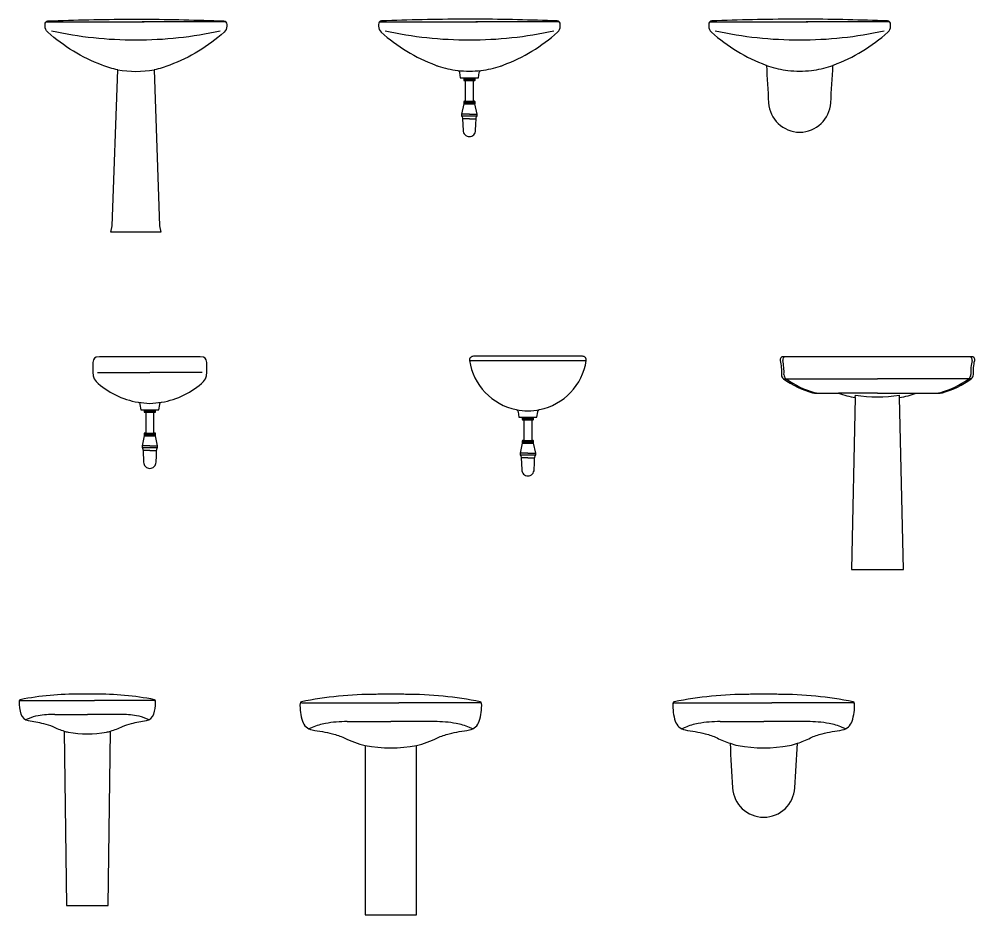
# Model space of a CAD drawing. Header units: millimetres. Extents: x 26555 to 42000, y 34815 to 42213.
# Drawn here: x 30591 to 34272, y 34815 to 38265 of the extents above; entities that cross this region are included whole.
import ezdxf

# ---------------------------------------------------------------- set-up
doc = ezdxf.new("R2010")
doc.units = ezdxf.units.MM
doc.layers.add('cad-block.com', color=250, linetype='Continuous')

# ---------------------------------------------------------------- blocks, each defined once
blk = doc.blocks.new('washbasin 49_front_cad-block.com')
at = {"color": 0}
for p, q in [((-345.5, 810), (-24.5, 810)), ((345.5, 810), (24.5, 810))]:
    blk.add_line(p, q, dxfattribs=at)
blk.add_lwpolyline([(31.5, 819.9, -0.006582), (338.6, 812.9, -0.406392), (350, 799.4), (350, 792.4, -0.231304), (339.7, 769.6, -0.0928), (130.4, 642.8, -0.065957), (70, 625), (91, 24.3), (96.2, 0), (0, 0), (-96.2, 0), (-91, 24.3), (-70, 625, -0.065957), (-130.4, 642.8, -0.0928), (-339.7, 769.6, -0.231304), (-350, 792.4), (-350, 799.4, -0.406392), (-338.6, 812.9, -0.006732), (-24.5, 820)], format="xyb", close=True, dxfattribs=at)
blk.add_lwpolyline([(-24.5, 810), (31.5, 810)], dxfattribs=at)
for centre, radius, start, end in [((-2.4, 2253.2), 1513.2, 257.687, 270.0896), ((2.4, 2253.2), 1513.2, 269.9104, 282.313), ((0, 993.9), 375.4, 259.2547, 280.7453)]:
    blk.add_arc(centre, radius, start, end, dxfattribs=at)
blk = doc.blocks.new('washbasin 50_front_cad-block.com')
at = {"color": 0}
for p, q in [((-345.5, 810), (-24.5, 810)), ((345.5, 810), (24.5, 810)), ((-22, 593.4), (22, 593.4)), ((-22, 590.5), (22, 590.5)), ((-22, 587.1), (22, 587.1)), ((-16, 583.4), (16, 583.4)), ((-22, 499.7), (22, 499.7)), ((-22, 496.3), (22, 496.3)), ((-21.5, 493.4), (21.5, 493.4)), ((-16, 503.4), (16, 503.4)), ((0, 454.4), (-30, 454.4)), ((28.8, 446.4), (-28.8, 446.4)), ((0, 454.4), (30, 454.4)), ((0, 436.4), (-23.8, 436.4)), ((0, 436.4), (23.8, 436.4))]:
    blk.add_line(p, q, dxfattribs=at)
blk.add_lwpolyline([(-24.5, 820, 0.006732), (-338.6, 812.9, 0.406392), (-350, 799.4), (-350, 792.4, 0.231304), (-339.7, 769.6, 0.0928), (-130.4, 642.8, 0.011486), (-120.2, 638.6, 0.04893), (-45.1, 622.3, -0.298809), (-37.9, 614.1), (-35, 593.4), (-22, 593.4), (-22, 585.9, 0.414214), (-19.5, 583.4), (-16, 583.4), (-16, 503.4), (-19.5, 503.4, 0.414214), (-22, 500.9), (-22, 493.4), (-21.5, 493.4), (-30, 454.4), (-30, 446.4), (-28.8, 446.4, -0.357511), (-27.8, 445.6), (-26, 436.4), (-24, 391.4, 0.414214), (0, 367.4, 0.414214), (24, 391.4), (25.1, 415.5), (26, 436.1, -0.038392), (26.1, 436.7), (27.8, 445.6, -0.357511), (28.8, 446.4), (30, 446.4), (30, 454.4), (21.5, 493.4), (22, 493.4), (22, 500.9, 0.414214), (19.5, 503.4), (16, 503.4), (16, 583.4), (19.5, 583.4, 0.414214), (22, 585.9), (22, 593.4), (35, 593.4), (37.9, 614.1, -0.298809), (45.1, 622.3, 0.04893), (120.2, 638.6, 0.011486), (130.4, 642.8, 0.0928), (339.7, 769.6, 0.231304), (350, 792.4), (350, 799.4, 0.406392), (338.6, 812.9, 0.006582), (31.5, 819.9)], format="xyb", close=True, dxfattribs=at)
blk.add_lwpolyline([(-24.5, 810), (31.5, 810)], dxfattribs=at)
for centre, radius, start, end in [((-2.4, 2253.2), 1513.2, 257.687, 270.0896), ((2.4, 2253.2), 1513.2, 269.9104, 282.313), ((0, 1013), 393.3, 263.4082, 276.5918)]:
    blk.add_arc(centre, radius, start, end, dxfattribs=at)
blk = doc.blocks.new('washbasin 51_front_cad-block.com')
at = {"color": 0}
for p, q in [((-345.5, 810), (-24.5, 810)), ((345.5, 810), (24.5, 810))]:
    blk.add_line(p, q, dxfattribs=at)
blk.add_lwpolyline([(-24.5, 820, 0.006732), (-338.6, 812.9, 0.406392), (-350, 799.4), (-350, 792.4, 0.231304), (-339.7, 769.6, 0.0928), (-130.4, 642.8, 0.002544), (-128.1, 641.8, 0.000601), (-119.8, 497.8, 0.397586), (0, 384.6, 0.397586), (119.8, 497.8, 0.000601), (128.1, 641.8, 0.002544), (130.4, 642.8, 0.0928), (339.7, 769.6, 0.231304), (350, 792.4), (350, 799.4, 0.406392), (338.6, 812.9, 0.006582), (31.5, 819.9)], format="xyb", close=True, dxfattribs=at)
blk.add_lwpolyline([(-24.5, 810), (31.5, 810)], dxfattribs=at)
for centre, radius, start, end in [((-2.4, 2253.2), 1513.2, 257.687, 270.0896), ((2.4, 2253.2), 1513.2, 269.9104, 282.313), ((-33.1, 861.7), 239.5, 246.6195, 248.6688), ((0, 1013), 393.3, 252.2033, 263.4082), ((0, 1013), 393.3, 276.5918, 287.7967), ((33.1, 861.7), 239.5, 291.3312, 293.3805), ((0, 1013), 393.3, 263.4082, 276.5918)]:
    blk.add_arc(centre, radius, start, end, dxfattribs=at)
blk = doc.blocks.new('washbasin 61_front_cad-block.com')
at = {"color": 0}
for p, q in [((-28.1, 820), (-28, 820)), ((-201.7, 759), (0, 759)), ((201.7, 759), (0, 759)), ((-22, 615.7), (22, 615.7)), ((-22, 612.8), (22, 612.8)), ((-22, 609.4), (22, 609.4)), ((-16, 605.7), (16, 605.7)), ((-22, 522), (22, 522)), ((-22, 518.6), (22, 518.6)), ((-21.5, 515.7), (21.5, 515.7)), ((-16, 525.7), (16, 525.7)), ((0, 476.7), (-30, 476.7)), ((28.8, 468.7), (-28.8, 468.7)), ((0, 458.8), (-23.8, 458.8)), ((0, 476.7), (30, 476.7)), ((0, 458.8), (23.8, 458.8))]:
    blk.add_line(p, q, dxfattribs=at)
blk.add_lwpolyline([(-194.2, 820), (-206.5, 818), (-212.8, 814.4), (-216.6, 808), (-220, 797.9), (-220, 760.1), (-218.1, 746.6), (-213.9, 734.9), (-207.3, 724.7, 0.151582), (-45.1, 644.7, -0.298809), (-37.9, 636.4), (-35, 615.7), (-22, 615.7), (-22, 608.2, 0.414214), (-19.5, 605.7), (-16, 605.7), (-16, 525.7), (-19.5, 525.7, 0.414214), (-22, 523.2), (-22, 515.7), (-21.5, 515.7), (-30, 476.7), (-30, 468.7), (-28.8, 468.7, -0.357511), (-27.8, 467.9), (-26, 458.7), (-24, 413.7, 0.414214), (0, 389.7, 0.414214), (24, 413.7), (25.1, 437.8), (26, 458.4, -0.038392), (26.1, 459), (27.8, 467.9, -0.357511), (28.8, 468.7), (30, 468.7), (30, 476.7), (21.5, 515.7), (22, 515.7), (22, 523.2, 0.414214), (19.5, 525.7), (16, 525.7), (16, 605.7), (19.5, 605.7, 0.414214), (22, 608.2), (22, 615.7), (35, 615.7), (37.9, 636.4, -0.298809), (45.1, 644.7, 0.151582), (207.3, 724.7), (213.9, 734.9), (218.1, 746.6), (220, 760.1), (220, 797.9), (216.6, 808), (212.8, 814.4), (206.5, 818), (194.2, 820), (28, 820), (-28, 820)], format="xyb", close=True, dxfattribs=at)
for centre, start, end in [((253.6, 3323.1), 263.6361, 264.6009), ((-253.6, 3323.1), 275.3991, 276.3639)]:
    blk.add_arc(centre, 2695.1, start, end, dxfattribs=at)
blk = doc.blocks.new('washbasin 62_front_cad-block.com')
at = {"color": 0}
for p, q in [((-28.1, 820), (-28, 820)), ((-225, 803.4), (225, 803.4)), ((-22, 585.7), (22, 585.7)), ((-22, 582.8), (22, 582.8)), ((-22, 579.4), (22, 579.4)), ((-16, 575.7), (16, 575.7)), ((-22, 492), (22, 492)), ((-22, 488.6), (22, 488.6)), ((-21.5, 485.7), (21.5, 485.7)), ((-16, 495.7), (16, 495.7)), ((0, 446.7), (-30, 446.7)), ((0, 446.7), (30, 446.7)), ((28.8, 438.7), (-28.8, 438.7)), ((0, 428.8), (-23.8, 428.8)), ((0, 428.8), (23.8, 428.8))]:
    blk.add_line(p, q, dxfattribs=at)
blk.add_lwpolyline([(-210.1, 820, 0.44641), (-225, 803.4, 0.313324), (-45.1, 614.7, -0.298809), (-37.9, 606.4), (-35, 585.7), (-22, 585.7), (-22, 578.2, 0.414214), (-19.5, 575.7), (-16, 575.7), (-16, 495.7), (-19.5, 495.7, 0.414214), (-22, 493.2), (-22, 485.7), (-21.5, 485.7), (-30, 446.7), (-30, 438.7), (-28.8, 438.7, -0.357511), (-27.8, 437.9), (-26, 428.7), (-24, 383.7, 0.414214), (0, 359.7, 0.414214), (24, 383.7), (25.1, 407.8), (26, 428.4, -0.038392), (26.1, 429), (27.8, 437.9, -0.357511), (28.8, 438.7), (30, 438.7), (30, 446.7), (21.5, 485.7), (22, 485.7), (22, 493.2, 0.414214), (19.5, 495.7), (16, 495.7), (16, 575.7), (19.5, 575.7, 0.414214), (22, 578.2), (22, 585.7), (35, 585.7), (37.9, 606.4, -0.298809), (45.1, 614.7, 0.313324), (225, 803.4, 0.44641), (210.1, 820), (28, 820), (-28, 820)], format="xyb", close=True, dxfattribs=at)
for centre, start, end in [((0.7, 838.4), 258.4176, 269.8194), ((-0.7, 838.4), 270.1806, 281.5824)]:
    blk.add_arc(centre, 228.4, start, end, dxfattribs=at)
blk = doc.blocks.new('washbasin 63_front_cad-block.com')
at = {"color": 0}
for p, q in [((-361.6, 734.5), (0, 734.5)), ((361.6, 734.5), (0, 734.5)), ((0, 679), (-150, 679)), ((-85.2, 662.6), (-85, 672)), ((0, 679), (150, 679)), ((85.2, 662.6), (85, 672))]:
    blk.add_line(p, q, dxfattribs=at)
blk.add_lwpolyline([(100, 0), (85.2, 662.6, 0.034796), (150, 679), (234.3, 679, 0.067397), (250.2, 681.2, 0.088898), (361.6, 734.5, 0.253982), (369.9, 751.7, -0.067673), (374.7, 805.3, 0.48105), (363, 820), (28, 820), (-28, 820), (-363, 820, 0.48105), (-374.7, 805.3, -0.067673), (-369.9, 751.7, 0.253982), (-361.6, 734.5, 0.088898), (-250.2, 681.2, 0.067397), (-234.3, 679), (-150, 679, 0.034796), (-85.2, 662.6), (-100, 0)], format="xyb", close=True, dxfattribs=at)
for centre, radius, start, end in [((-353, 808), 12, 90, 192.7595), ((353, 808), 12, 347.2405, 90), ((-559.7, 760.8), 200, 357.3828, 12.8687), ((559.7, 760.8), 200, 167.1313, 182.6172), ((-339.9, 750.7), 20, 177.2535, 234.2566), ((339.9, 750.7), 20, 305.7434, 2.7465), ((-147.1, 1018.6), 350, 234.2566, 254.577), ((147.1, 1018.6), 350, 285.423, 305.7434), ((-224.3, 739), 60, 254.577, 270), ((0, 1184.6), 519.6, 260.5843, 279.4157), ((224.3, 739), 60, 270, 285.423)]:
    blk.add_arc(centre, radius, start, end, dxfattribs=at)
blk = doc.blocks.new('washbasin 73_front_cad-block.com')
at = {"color": 0}
for p, q in [((-257.5, 789.8), (-28, 789.8)), ((-28, 789.8), (28, 789.8)), ((257.5, 789.8), (28, 789.8)), ((-124.8, 736.2), (0, 736.2)), ((127.2, 736.2), (0, 736.2))]:
    blk.add_line(p, q, dxfattribs=at)
blk.add_lwpolyline([(80, 0), (89, 671.9, 0.03745), (135.9, 689.3, -0.049114), (169.5, 701.4, -0.025647), (227.5, 712.2, 0.272764), (255.6, 737.4, 0.07612), (262.5, 781.8), (262.5, 785), (262.4, 788.3, 0.3543), (258.2, 793, 0.051218), (28, 814), (-28, 814, 0.051218), (-258.2, 793, 0.3543), (-262.4, 788.3), (-262.4, 786.2, 0.083584), (-255.6, 737.4, 0.272764), (-227.5, 712.2, -0.025647), (-169.5, 701.4, -0.062382), (-133.5, 689.3, 0.039205), (-89, 671.9), (-80, 0)], format="xyb", close=True, dxfattribs=at)
for centre, radius, start, end in [((-257.5, 784.9), 4.95, 90, 178.6159), ((257.5, 784.9), 4.95, 1.0696, 90), ((-122, 477.4), 264.1, 113.5312, 115.7341), ((-161.5, 568.2), 165.1, 99.8227, 113.5312), ((-125, 342.7), 393.5, 89.9767, 99.4615), ((127.4, 371.1), 365.1, 80.1773, 90.0235), ((161.5, 568.2), 165.1, 66.4688, 80.1773), ((122, 477.4), 264.1, 64.2659, 66.4688), ((0, 964.2), 305.6, 253.0697, 256.0921), ((0, 1076.6), 415.6, 259.8196, 280.1804), ((0, 964.2), 305.6, 283.9079, 286.9303)]:
    blk.add_arc(centre, radius, start, end, dxfattribs=at)
blk = doc.blocks.new('washbasin 74_front_cad-block.com')
at = {"color": 0}
for p, q in [((-343.2, 816.7), (-31.1, 816.7)), ((-31.1, 816.7), (31.1, 816.7)), ((343.4, 816.7), (31.1, 816.7)), ((-167.8, 744.5), (0, 744.5)), ((168, 744.5), (0, 744.5))]:
    blk.add_line(p, q, dxfattribs=at)
blk.add_lwpolyline([(-98.9, 652.1), (-98.9, 0), (98.9, 0), (98.9, 652.1, 0.052416), (179.8, 681.4, -0.054207), (225, 697.6, -0.025647), (303, 712.1, 0.272765), (340.8, 746, 0.087194), (349.9, 814.7, 0.338795), (344.7, 820.9, 0.048608), (56.8, 849.3, 0.003041), (31.1, 849.8), (-31.1, 849.8, 0.003041), (-56.8, 849.3, 0.048645), (-344.5, 820.9, 0.338795), (-349.7, 814.7, 0.087194), (-340.6, 746, 0.272765), (-302.8, 712.1, -0.025647), (-224.8, 697.6, -0.054207), (-179.6, 681.4, 0.052541), (-98.9, 652.1)], format="xyb", close=True, dxfattribs=at)
for centre, radius, start, end in [((-343.2, 810), 6.67, 90, 178.9304), ((343.4, 810), 6.67, 1.0696, 90), ((-214, 518.3), 222.2, 99.8227, 113.5312), ((-168, 252.9), 491.5, 89.9765, 99.8227), ((168.2, 252.9), 491.5, 80.1773, 90.0235), ((214.2, 518.3), 222.2, 66.4688, 80.1773), ((-160.7, 396.1), 355.6, 113.5312, 115.7341), ((160.9, 396.1), 355.6, 64.2659, 66.4688), ((0, 1202.8), 559.5, 259.8203, 280.1804), ((0, 1051.4), 411.4, 283.9079, 283.9089)]:
    blk.add_arc(centre, radius, start, end, dxfattribs=at)
blk = doc.blocks.new('washbasin 75_front_cad-block.com')
at = {"color": 0}
for p, q in [((-343.3, 816.7), (-31.2, 816.7)), ((-31.2, 816.7), (31, 816.7)), ((343.3, 816.7), (31, 816.7)), ((-167.9, 744.5), (-0.1, 744.5)), ((168, 744.5), (-0.1, 744.5)), ((-99, 652.1), (-99, 652.1))]:
    blk.add_line(p, q, dxfattribs=at)
blk.add_lwpolyline([(129.7, 661, 0.032848), (179.7, 681.4, -0.054207), (224.9, 697.6, -0.025647), (302.9, 712.1, 0.272765), (340.7, 746, 0.087194), (349.9, 814.7, 0.338795), (344.7, 820.9, 0.048608), (56.7, 849.3, 0.003041), (31, 849.8), (-31.2, 849.8, 0.003041), (-56.9, 849.3, 0.048645), (-344.6, 820.9, 0.338795), (-349.8, 814.7, 0.087194), (-340.6, 746, 0.272765), (-302.9, 712.1, -0.025647), (-224.9, 697.6, -0.054207), (-179.6, 681.4, 0.032983), (-129.7, 661, 0.000717), (-119.8, 489.3, 0.397586), (0, 376.2, 0.397586), (119.8, 489.3, 0.000717)], format="xyb", close=True, dxfattribs=at)
for centre, radius, start, end in [((-343.3, 810), 6.67, 90, 178.9304), ((343.3, 810), 6.67, 1.0696, 90), ((-214, 518.3), 222.2, 99.8227, 113.5312), ((-168.1, 252.9), 491.5, 89.9765, 99.8227), ((168.2, 252.9), 491.5, 80.1773, 90.0235), ((214.1, 518.3), 222.2, 66.4688, 80.1773), ((-160.8, 396.1), 355.6, 113.5312, 115.7341), ((160.9, 396.1), 355.6, 64.2659, 66.4688), ((-0.3, 1049.4), 409.4, 251.5807, 256.0547), ((-0.1, 1202.8), 559.5, 259.8203, 280.1804), ((-0.1, 1051.4), 411.4, 283.9089, 288.3853), ((-0.1, 1051.4), 411.4, 283.9079, 283.9089)]:
    blk.add_arc(centre, radius, start, end, dxfattribs=at)

msp = doc.modelspace()

# ---------------------------------------------------------------- block references
at = {"layer": 'cad-block.com'}
for name, p in [('washbasin 49_front_cad-block.com', (31040.5, 37445.2)), ('washbasin 50_front_cad-block.com', (32325.2, 37445.2)), ('washbasin 51_front_cad-block.com', (33597.4, 37445.2)), ('washbasin 61_front_cad-block.com', (31094.2, 36145.1)), ('washbasin 62_front_cad-block.com', (32550.5, 36146.5)), ('washbasin 63_front_cad-block.com', (33896.8, 36145.1)), ('washbasin 73_front_cad-block.com', (30853.5, 34851.1)), ('washbasin 74_front_cad-block.com', (32022.4, 34815.3)), ('washbasin 75_front_cad-block.com', (33458.8, 34815.3))]:
    msp.add_blockref(name, p, dxfattribs=at)

doc.saveas('drawing.dxf')
